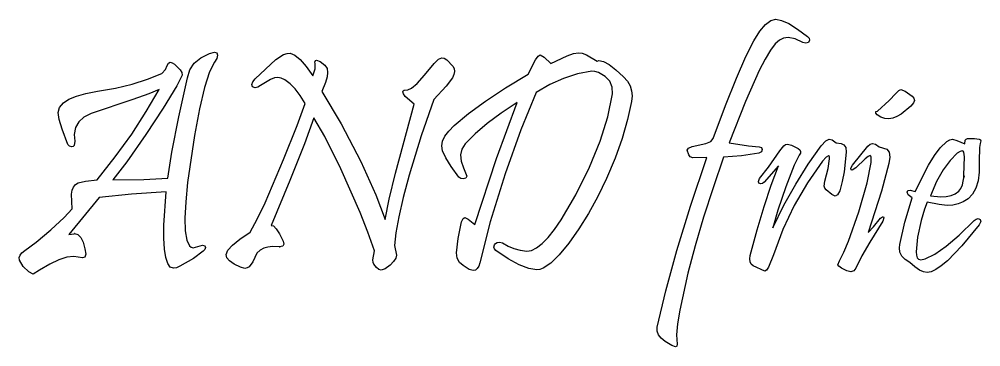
# Model space of a CAD drawing. Extents: x 369 to 1749, y 306 to 919.
# Drawn here: x 1062 to 1277.2, y 317.8 to 391 of the extents above; entities that cross this region are included whole.
import ezdxf

# ---------------------------------------------------------------- set-up
doc = ezdxf.new("R2010")
doc.units = 0

msp = doc.modelspace()

# ---------------------------------------------------------------- linework, layer by layer
at = {"layer": 'Layer 1'}
for p, q in [((1227.739923, 388.301161), (1229.002143, 389.800636)), ((1229.002143, 389.800636), (1230.213918, 390.697596)), ((1230.213918, 390.697596), (1231.375246, 390.992043)), ((1231.375246, 390.992043), (1232.63246, 390.745531)), ((1232.63246, 390.745531), (1234.230653, 390.019027)), ((1234.230653, 390.019027), (1236.169825, 388.812531)), ((1226.427256, 386.199173), (1227.739923, 388.301161)), ((1236.169825, 388.812531), (1238.449976, 387.126043)), ((1224.642488, 382.644648), (1226.427256, 386.199173)), ((1231.21685, 385.500865), (1230.161896, 384.084115)), ((1232.130547, 386.337175), (1231.21685, 385.500865)), ((1233.059209, 386.744969), (1232.130547, 386.337175)), ((1234.093217, 386.876557), (1233.059209, 386.744969)), ((1235.639659, 386.600322), (1234.093217, 386.876557)), ((1237.380927, 385.788997), (1235.639659, 386.600322)), ((1238.066313, 385.612657), (1237.380927, 385.788997)), ((1238.689944, 385.781149), (1238.066313, 385.612657)), ((1238.449976, 387.126043), (1238.45, 387.126)), ((1238.45, 387.126), (1238.806258, 386.72773)), ((1238.9143, 386.296497), (1238.689944, 385.781149)), ((1238.806258, 386.72773), (1238.9143, 386.296497)), ((1102.678684, 382.372622), (1104.61787, 383.347029)), ((1104.61787, 383.347029), (1105.71453, 383.616023)), ((1105.71453, 383.616023), (1106.251973, 383.449179)), ((1106.251973, 383.449179), (1106.415466, 382.957332)), ((1119.458323, 382.018416), (1121.202668, 383.127476)), ((1121.202668, 383.127476), (1121.958279, 383.359768)), ((1121.958279, 383.359768), (1122.636183, 383.377236)), ((1122.636183, 383.377236), (1123.704349, 382.968237)), ((1184.663063, 382.832292), (1186.056468, 383.340639)), ((1186.056468, 383.340639), (1187.157583, 383.50627)), ((1187.157583, 383.50627), (1188.011695, 383.384891)), ((1188.011695, 383.384891), (1188.993301, 383.030231)), ((1188.993301, 383.030231), (1191.338993, 381.62107)), ((1230.161896, 384.084115), (1228.965683, 382.086925)), ((1095.134836, 380.682543), (1095.41683, 381.197554)), ((1095.41683, 381.197554), (1095.818169, 381.367381)), ((1095.818169, 381.367381), (1096.240452, 381.259356)), ((1096.240452, 381.259356), (1096.749837, 380.939823)), ((1096.749837, 380.939823), (1098.029909, 379.666231)), ((1100.193569, 379.666237), (1101.203917, 381.145692)), ((1101.203917, 381.145692), (1102.678684, 382.372622)), ((1105.7, 381.377), (1104.615444, 379.20691)), ((1106.225476, 382.252318), (1105.699999, 381.377072)), ((1105.699999, 381.377072), (1105.7, 381.377)), ((1106.415466, 382.957332), (1106.225476, 382.252318)), ((1114.823903, 377.705926), (1119.458323, 382.018416)), ((1123.704349, 382.968237), (1124.908705, 381.994358)), ((1124.908705, 381.994358), (1126.249254, 380.455597)), ((1128.197856, 381.414885), (1128.300446, 381.750121)), ((1128.219976, 381.104726), (1128.197856, 381.414885)), ((1128.227405, 379.933493), (1128.219976, 381.104726)), ((1128.300446, 381.750121), (1128.576083, 381.860418)), ((1128.576083, 381.860418), (1129.356279, 381.571557)), ((1129.356279, 381.571557), (1130.445343, 380.712478)), ((1152.741071, 378.492601), (1154.865893, 381.082748)), ((1154.865893, 381.082748), (1155.839663, 382.05864)), ((1155.839663, 382.05864), (1156.625293, 382.381178)), ((1156.625293, 382.381178), (1157.133676, 382.264025)), ((1157.133676, 382.264025), (1157.703854, 381.918293)), ((1157.703854, 381.918293), (1159.029593, 380.541088)), ((1175.919703, 378.751122), (1177.541263, 381.944937)), ((1177.541263, 381.944937), (1178.144233, 382.742206)), ((1178.144233, 382.742206), (1178.608663, 383.006382)), ((1178.608663, 383.006382), (1179.497624, 382.536022)), ((1179.497624, 382.536022), (1180.978883, 381.132052)), ((1180.978883, 381.132052), (1184.663063, 382.832292)), ((1191.338993, 381.62107), (1191.772095, 381.756258)), ((1191.772095, 381.756258), (1192.807563, 381.526147)), ((1192.807563, 381.526147), (1194.069825, 380.84687)), ((1222.527953, 377.817573), (1224.642488, 382.644648)), ((1228.965683, 382.086925), (1227.628212, 379.509295)), ((1090.763374, 377.615016), (1093.950943, 378.898417)), ((1093.950943, 378.898417), (1094.772159, 379.754659)), ((1094.772159, 379.754659), (1095.134836, 380.682543)), ((1098.029909, 379.666231), (1098.37937, 379.078548)), ((1098.37937, 379.078548), (1098.48185, 378.492341)), ((1099.64764, 377.934259), (1100.193569, 379.666237)), ((1104.615444, 379.20691), (1103.513515, 375.74948)), ((1126.249254, 380.455597), (1127.725993, 378.351956)), ((1127.725993, 378.351956), (1128.227405, 379.933493)), ((1130.445343, 380.712478), (1130.914277, 380.012121)), ((1131.045871, 379.089888), (1130.903632, 378.10901)), ((1130.914277, 380.012121), (1131.045871, 379.089888)), ((1159.029593, 380.541088), (1159.03, 380.541)), ((1159.03, 380.541), (1159.355057, 379.962067)), ((1159.447754, 379.33286), (1159.31496, 378.672712)), ((1159.355057, 379.962067), (1159.447754, 379.33286)), ((1170.835254, 375.664193), (1175.919703, 378.751122)), ((1186.997533, 378.75795), (1183.863313, 377.756258)), ((1190.171993, 379.389101), (1186.997533, 378.75795)), ((1190.837588, 379.350662), (1190.171993, 379.389101)), ((1191.643993, 379.104695), (1190.837588, 379.350662)), ((1193.176688, 378.217117), (1191.643993, 379.104695)), ((1194.069825, 380.84687), (1195.558883, 379.718427)), ((1195.558883, 379.718427), (1197.274735, 378.140818)), ((1227.628212, 379.509295), (1224.529496, 372.612715)), ((1087.294318, 376.518452), (1090.763374, 377.615016)), ((1098.48185, 378.492341), (1097.27685, 376.122741)), ((1097.75299, 369.196169), (1099.64764, 377.934259)), ((1114.085373, 376.401376), (1114.281129, 377.037468)), ((1114.281129, 377.037468), (1114.823903, 377.705926)), ((1118.23501, 377.530459), (1116.052665, 376.148457)), ((1119.134591, 377.873837), (1118.23501, 377.530459)), ((1119.906445, 377.985467), (1119.134591, 377.873837)), ((1120.651017, 377.85183), (1119.906445, 377.985467)), ((1121.501595, 377.45921), (1120.651017, 377.85183)), ((1122.66656, 376.593212), (1121.501595, 377.45921)), ((1123.808225, 375.42164), (1122.66656, 376.593212)), ((1130.538712, 376.888338), (1129.774228, 374.860578)), ((1130.903632, 378.10901), (1130.538712, 376.888338)), ((1149.819761, 375.564931), (1151.059028, 376.653328)), ((1151.059028, 376.653328), (1152.741071, 378.492601)), ((1158.959833, 377.89764), (1157.582584, 376.00272)), ((1159.31496, 378.672712), (1158.959833, 377.89764)), ((1183.863313, 377.756258), (1180.769333, 376.384025)), ((1194.208007, 377.125865), (1193.176688, 378.217117)), ((1194.737948, 375.830938), (1194.208007, 377.125865)), ((1197.274735, 378.140818), (1198.132081, 377.134575)), ((1198.132081, 377.134575), (1198.732818, 376.091116)), ((1220.083653, 371.717948), (1222.527953, 377.817573)), ((1074.829503, 373.828842), (1076.95035, 374.414636)), ((1076.95035, 374.414636), (1079.511743, 374.885837)), ((1079.511743, 374.885837), (1083.543774, 375.608726)), ((1083.543774, 375.608726), (1087.294318, 376.518452)), ((1090.463437, 370.346434), (1093.328445, 375.319722)), ((1093.328445, 375.319722), (1091.03585, 374.30868)), ((1097.27685, 376.122741), (1094.249438, 371.154751)), ((1103.513515, 375.74948), (1102.394214, 371.00471)), ((1114.255274, 375.857821), (1114.085373, 376.401376)), ((1114.816885, 375.673609), (1114.255274, 375.857821)), ((1115.422187, 375.790544), (1114.816885, 375.673609)), ((1116.052665, 376.148457), (1115.422187, 375.790544)), ((1124.92659, 373.944492), (1123.808225, 375.42164)), ((1129.774228, 374.860578), (1134.069258, 367.652698)), ((1147.886343, 374.751978), (1147.96528, 375.00124)), ((1148.009623, 374.286206), (1147.886343, 374.751978)), ((1147.96528, 375.00124), (1148.18108, 375.163565)), ((1148.18108, 375.163565), (1149.023273, 375.227408)), ((1149.023273, 375.227408), (1149.819761, 375.564931)), ((1157.582584, 376.00272), (1154.842974, 373.09119)), ((1166.381438, 372.711267), (1170.835254, 375.664193)), ((1177.715593, 374.641251), (1174.301396, 366.239506)), ((1180.769333, 376.384025), (1177.715593, 374.641251)), ((1194.766513, 374.332335), (1194.737948, 375.830938)), ((1198.732818, 376.091116), (1199.076946, 375.01044)), ((1199.076946, 375.01044), (1199.164465, 373.892548)), ((1258.215377, 374.400429), (1258.889904, 375.068094)), ((1258.889904, 375.068094), (1259.334287, 375.289332)), ((1259.334287, 375.289332), (1260.259499, 374.913483)), ((1260.259499, 374.913483), (1261.849707, 373.793042)), ((1071.056744, 371.267967), (1071.909443, 372.313477)), ((1071.909443, 372.313477), (1073.1492, 373.128456)), ((1073.1492, 373.128456), (1074.829503, 373.828842)), ((1087.449705, 373.047042), (1078.114055, 369.899472)), ((1091.03585, 374.30868), (1087.449705, 373.047042)), ((1126.021655, 372.16177), (1124.92659, 373.944492)), ((1148.409128, 373.715438), (1148.009623, 374.286206)), ((1150.423168, 372.015478), (1148.409128, 373.715438)), ((1154.842974, 373.09119), (1151.988769, 364.918615)), ((1162.558254, 369.892343), (1166.381438, 372.711267)), ((1168.868682, 359.87357), (1173.450537, 372.35887)), ((1173.450537, 372.35887), (1169.902885, 369.990406)), ((1193.737959, 369.190891), (1194.766513, 374.332335)), ((1199.02, 372.619), (1198.182219, 368.548558)), ((1199.164465, 373.892548), (1199.019983, 372.618888)), ((1199.019983, 372.618888), (1199.02, 372.619)), ((1224.529496, 372.612715), (1220.865747, 363.394375)), ((1254.088607, 370.463809), (1256.68457, 372.816454)), ((1256.68457, 372.816454), (1258.215377, 374.400429)), ((1262.146145, 372.292798), (1261.589796, 371.589977)), ((1261.849707, 373.793042), (1261.85, 373.793)), ((1261.85, 373.793), (1262.229426, 373.351533)), ((1262.343542, 372.859983), (1262.146145, 372.292798)), ((1262.229426, 373.351533), (1262.343542, 372.859983)), ((1070.743673, 370.115877), (1071.056744, 371.267967)), ((1070.985651, 368.598787), (1070.743673, 370.115877)), ((1087.196985, 365.315272), (1090.463437, 370.346434)), ((1094.249438, 371.154751), (1090.36472, 365.244641)), ((1102.394214, 371.00471), (1101.25754, 364.9726)), ((1124.238597, 367.220725), (1126.021655, 372.16177)), ((1146.245863, 356.573948), (1150.423168, 372.015478)), ((1217.309586, 364.345773), (1220.083653, 371.717948)), ((1253.690926, 370.39726), (1254.088607, 370.463809)), ((1253.710575, 370.018234), (1253.690926, 370.39726)), ((1261.589796, 371.589977), (1259.400242, 369.777433)), ((1071.606331, 366.39048), (1070.985651, 368.598787)), ((1075.355787, 368.073117), (1074.636251, 366.781373)), ((1076.515056, 369.112483), (1075.355787, 368.073117)), ((1078.114055, 369.899472), (1076.515056, 369.112483)), ((1096.193568, 361.308634), (1097.75299, 369.196169)), ((1127.981322, 368.946475), (1125.872219, 363.180685)), ((1130.418767, 364.81552), (1127.981322, 368.946475)), ((1159.365703, 367.207422), (1162.558254, 369.892343)), ((1169.902885, 369.990406), (1166.776667, 367.662473)), ((1192.030348, 363.71336), (1193.737959, 369.190891)), ((1198.182219, 368.548558), (1196.976475, 364.32101)), ((1254.058002, 369.602786), (1253.710575, 370.018234)), ((1254.831686, 369.133116), (1254.058002, 369.602786)), ((1255.743252, 368.834855), (1254.831686, 369.133116)), ((1256.621201, 368.747782), (1255.743252, 368.834855)), ((1257.523349, 368.875853), (1256.621201, 368.747782)), ((1258.449696, 369.219071), (1257.523349, 368.875853)), ((1259.400242, 369.777433), (1258.449696, 369.219071)), ((1072.925931, 363.006797), (1071.606331, 366.39048)), ((1074.636251, 366.781373), (1074.356445, 365.237252)), ((1121.190705, 359.61767), (1124.238597, 367.220725)), ((1134.069258, 367.652698), (1138.466788, 359.169678)), ((1157.304892, 364.851572), (1158.16964, 366.002502)), ((1158.16964, 366.002502), (1159.365703, 367.207422)), ((1166.776667, 367.662473), (1164.071885, 365.375071)), ((1174.301396, 366.239506), (1170.803623, 356.425951)), ((1074.433769, 363.721142), (1074.341859, 362.765795)), ((1074.356445, 365.237252), (1074.433769, 363.721142)), ((1083.529087, 360.226234), (1087.196985, 365.315272)), ((1090.36472, 365.244641), (1086.110972, 359.147256)), ((1101.25754, 364.9726), (1099.719492, 354.466975)), ((1134.028022, 357.542875), (1130.418767, 364.81552)), ((1151.988769, 364.918615), (1149.327014, 356.14209)), ((1156.569343, 362.711682), (1156.77146, 363.754632)), ((1156.77146, 363.754632), (1157.304892, 364.851572)), ((1164.071885, 365.375071), (1161.788537, 363.1282)), ((1189.643679, 357.899741), (1192.030348, 363.71336)), ((1196.976475, 364.32101), (1195.402769, 359.936358)), ((1215.655216, 363.218953), (1216.767788, 363.70315)), ((1216.767788, 363.70315), (1217.309586, 364.345773)), ((1241.486582, 362.719989), (1242.507099, 363.850602)), ((1242.507099, 363.850602), (1243.286352, 364.224839)), ((1243.286352, 364.224839), (1243.978691, 364.014008)), ((1243.978691, 364.014008), (1244.870282, 363.388623)), ((1268.113933, 362.250252), (1269.606563, 363.688067)), ((1269.606563, 363.688067), (1270.284313, 364.045696)), ((1270.284313, 364.045696), (1270.916353, 364.162472)), ((1270.916353, 364.162472), (1271.878889, 363.906961)), ((1271.878889, 363.906961), (1273.646773, 363.147142)), ((1273.646773, 363.147142), (1273.733765, 363.964732)), ((1273.733765, 363.964732), (1273.938187, 364.211092)), ((1273.938187, 364.211092), (1274.249892, 364.349162)), ((1274.249892, 364.349162), (1275.797672, 364.339882)), ((1275.797672, 364.339882), (1276.855022, 364.204366)), ((1276.855022, 364.204366), (1277.114725, 364.04134)), ((1277.195112, 363.8148), (1277.075348, 363.229922)), ((1277.114725, 364.04134), (1277.195112, 363.8148)), ((1073.256908, 362.59145), (1072.925931, 363.006797)), ((1073.762376, 362.450632), (1073.256908, 362.59145)), ((1074.113064, 362.52819), (1073.762376, 362.450632)), ((1074.341859, 362.765795), (1074.113064, 362.52819)), ((1125.872219, 363.180685), (1122.571552, 354.959075)), ((1156.784981, 361.54997), (1156.569343, 362.711682)), ((1157.501103, 359.993425), (1156.784981, 361.54997)), ((1161.055543, 361.978628), (1160.777427, 360.65409)), ((1161.788537, 363.1282), (1161.055543, 361.978628)), ((1211.517346, 361.728109), (1211.797178, 362.182851)), ((1211.842527, 360.692759), (1211.517346, 361.728109)), ((1211.797178, 362.182851), (1212.599596, 362.513893)), ((1212.599596, 362.513893), (1215.655216, 363.218953)), ((1220.865747, 363.394375), (1225.197707, 362.722527)), ((1225.197707, 362.722527), (1227.585747, 362.492918)), ((1227.585747, 362.492918), (1228.148521, 362.343147)), ((1228.322105, 361.902917), (1228.113606, 361.370243)), ((1228.148521, 362.343147), (1228.322105, 361.902917)), ((1229.696465, 357.950908), (1232.255548, 361.56968)), ((1232.255548, 361.56968), (1233.119602, 362.70124)), ((1233.119602, 362.70124), (1233.541434, 362.982898)), ((1233.541434, 362.982898), (1233.956468, 363.07514)), ((1233.956468, 363.07514), (1234.845175, 362.828685)), ((1234.845175, 362.828685), (1236.325868, 362.096429)), ((1236.325868, 362.096429), (1236.718541, 361.794818)), ((1236.718541, 361.794818), (1236.895459, 361.447138)), ((1238.565343, 358.588814), (1241.486582, 362.719989)), ((1244.870282, 363.388623), (1245.991087, 363.183837)), ((1245.991087, 363.183837), (1246.599602, 362.930454)), ((1246.599602, 362.930454), (1246.997179, 362.308028)), ((1246.997179, 362.308028), (1247.100043, 361.274014)), ((1248.483719, 358.372267), (1251.931279, 362.657437)), ((1251.931279, 362.657437), (1252.46571, 363.093422)), ((1252.46571, 363.093422), (1252.973159, 363.236776)), ((1252.973159, 363.236776), (1253.616763, 363.04346)), ((1253.616763, 363.04346), (1254.493749, 362.469832)), ((1254.493749, 362.469832), (1256.154699, 361.94318)), ((1256.154699, 361.94318), (1256.698007, 361.250987)), ((1266.846962, 360.561354), (1268.113933, 362.250252)), ((1273.031668, 361.60068), (1272.582213, 361.46559)), ((1273.273595, 361.515265), (1273.031668, 361.60068)), ((1273.439514, 361.26238), (1273.273595, 361.515265)), ((1276.944364, 362.335095), (1276.867613, 359.269815)), ((1277.075348, 363.229922), (1276.944364, 362.335095)), ((1079.459745, 355.079322), (1083.529087, 360.226234)), ((1095.25107, 355.466969), (1096.193568, 361.308634)), ((1117.031282, 349.954485), (1121.190705, 359.61767)), ((1158.717711, 358.042045), (1157.501103, 359.993425)), ((1160.777427, 360.65409), (1160.926213, 359.292558)), ((1163.974177, 345.09947), (1168.868682, 359.87357)), ((1195.402769, 359.936358), (1193.4611, 355.3946)), ((1212.196288, 360.225607), (1211.842527, 360.692759)), ((1212.772781, 359.998247), (1212.196288, 360.225607)), ((1212.269272, 349.236661), (1215.873291, 360.117442)), ((1215.873291, 360.117442), (1212.772781, 359.998247)), ((1219.662795, 360.163601), (1217.284643, 353.325145)), ((1223.62694, 360.484306), (1219.662795, 360.163601)), ((1227.535075, 361.080916), (1223.62694, 360.484306)), ((1228.113606, 361.370243), (1227.535075, 361.080916)), ((1236.602032, 360.613569), (1235.475186, 358.355458)), ((1236.856623, 361.053388), (1236.602032, 360.613569)), ((1236.895459, 361.447138), (1236.856623, 361.053388)), ((1242.621779, 360.164112), (1241.822731, 359.238837)), ((1243.151601, 360.470957), (1242.621779, 360.164112)), ((1243.081926, 357.6123), (1243.391526, 359.81503)), ((1243.343286, 360.306186), (1243.151601, 360.470957)), ((1243.391526, 359.81503), (1243.343286, 360.306186)), ((1247.1, 361.274), (1246.653661, 356.8675)), ((1247.100043, 361.274014), (1247.1, 361.274)), ((1251.366456, 359.767298), (1249.253026, 357.782068)), ((1252.028986, 360.331696), (1251.366456, 359.767298)), ((1252.447466, 360.518644), (1252.028986, 360.331696)), ((1252.610679, 360.420784), (1252.447466, 360.518644)), ((1252.705207, 360.129574), (1252.610679, 360.420784)), ((1252.688208, 358.967104), (1252.705207, 360.129574)), ((1256.8478, 360.1478), (1256.665424, 358.73658)), ((1256.698007, 361.250987), (1256.8478, 360.1478)), ((1265.487968, 358.37353), (1266.846962, 360.561354)), ((1270.335916, 359.44886), (1268.794071, 357.328869)), ((1271.958168, 361.055977), (1270.335916, 359.44886)), ((1272.582213, 361.46559), (1271.958168, 361.055977)), ((1273.42157, 356.173007), (1273.543337, 360.254212)), ((1273.54333, 360.2542), (1273.439514, 361.26238)), ((1273.543337, 360.254212), (1273.54333, 360.2542)), ((1086.110972, 359.147256), (1082.95287, 355.127341)), ((1138.331634, 347.820315), (1134.028022, 357.542875)), ((1138.466788, 359.169678), (1141.863738, 351.717433)), ((1160.434803, 355.695832), (1158.717711, 358.042045)), ((1160.926213, 359.292558), (1161.464028, 357.75646)), ((1161.464028, 357.75646), (1162.187608, 355.89201)), ((1186.577953, 351.750035), (1189.643679, 357.899741)), ((1227.719038, 355.39649), (1229.696465, 357.950908)), ((1231.939295, 358.264697), (1228.711485, 354.598267)), ((1230.310217, 353.942828), (1231.939295, 358.264697)), ((1235.475186, 358.355458), (1233.615362, 353.569909)), ((1235.785447, 354.151089), (1238.565343, 358.588814)), ((1241.822731, 359.238837), (1238.441447, 354.449502)), ((1242.289066, 354.79243), (1243.081926, 357.6123)), ((1248.162546, 357.685268), (1248.483719, 358.372267)), ((1248.218187, 357.342617), (1248.162546, 357.685268)), ((1248.418481, 357.244533), (1248.218187, 357.342617)), ((1249.253026, 357.782068), (1248.418481, 357.244533)), ((1251.807861, 354.399574), (1252.688208, 358.967104)), ((1256.66542, 358.7365), (1255.019022, 352.554595)), ((1256.665424, 358.73658), (1256.66542, 358.7365)), ((1262.493913, 352.501102), (1265.487968, 358.37353)), ((1268.794071, 357.328869), (1267.332631, 354.696005)), ((1276.867613, 359.269815), (1276.813107, 356.824425)), ((1076.881847, 354.836429), (1079.459745, 355.079322)), ((1082.95287, 355.127341), (1089.94621, 355.188752)), ((1089.94621, 355.188752), (1095.25107, 355.466969)), ((1144.843254, 350.760868), (1146.245863, 356.573948)), ((1149.327014, 356.14209), (1147.973906, 351.136084)), ((1160.836266, 355.409243), (1160.434803, 355.695832)), ((1161.409229, 355.311081), (1160.836266, 355.409243)), ((1161.982508, 355.454043), (1161.409229, 355.311081)), ((1162.187608, 355.89201), (1161.982508, 355.454043)), ((1170.803623, 356.425951), (1167.438346, 345.715976)), ((1193.4611, 355.3946), (1191.487422, 351.337422)), ((1227.430913, 354.709283), (1227.719038, 355.39649)), ((1246.653661, 356.8675), (1246.217164, 354.743038)), ((1273.094565, 353.944547), (1273.488838, 355.983152)), ((1273.431575, 355.591661), (1273.42157, 356.173007)), ((1273.488838, 355.983152), (1273.431575, 355.591661)), ((1276.813107, 356.824425), (1276.602315, 354.851463)), ((1073.8575, 352.770543), (1074.157158, 353.492127)), ((1074.157158, 353.492127), (1074.61127, 354.040548)), ((1074.61127, 354.040548), (1075.219835, 354.415809)), ((1075.219835, 354.415809), (1076.881847, 354.836429)), ((1099.719492, 354.466975), (1099.300346, 350.187344)), ((1122.571552, 354.959075), (1118.422392, 344.891075)), ((1217.284643, 353.325145), (1215.162278, 346.730576)), ((1227.556974, 354.321), (1227.430913, 354.709283)), ((1227.972236, 354.189334), (1227.556974, 354.321)), ((1228.387554, 354.290185), (1227.972236, 354.189334)), ((1228.711485, 354.598267), (1228.387554, 354.290185)), ((1228.713842, 349.155722), (1230.310217, 353.942828)), ((1233.615362, 353.569909), (1231.813252, 348.327599)), ((1233.146893, 349.406814), (1235.785447, 354.151089)), ((1238.441447, 354.449502), (1235.482186, 349.373457)), ((1242.149763, 353.665138), (1242.289066, 354.79243)), ((1242.306338, 353.209936), (1242.149763, 353.665138)), ((1242.61373, 352.82703), (1242.306338, 353.209936)), ((1246.217164, 354.743038), (1245.63845, 352.6711)), ((1249.953378, 347.926104), (1251.807861, 354.399574)), ((1267.332631, 354.696005), (1265.951598, 351.550267)), ((1272.279808, 352.580172), (1272.739747, 353.178081)), ((1272.739747, 353.178081), (1273.094565, 353.944547)), ((1276.123191, 353.203047), (1275.375735, 351.879178)), ((1276.602315, 354.851463), (1276.123191, 353.203047)), ((1079.912804, 351.184147), (1073.093364, 342.888947)), ((1073.712295, 351.875799), (1073.8575, 352.770543)), ((1073.891241, 348.602299), (1073.712295, 351.875799)), ((1087.176914, 351.907031), (1079.912804, 351.184147)), ((1094.878804, 352.437837), (1087.176914, 351.907031)), ((1094.408933, 344.965724), (1094.878804, 352.437837)), ((1141.863738, 351.717433), (1143.898008, 346.219578)), ((1143.898008, 346.219578), (1144.843254, 350.760868)), ((1147.973906, 351.136084), (1146.967691, 346.847065)), ((1183.310021, 346.161293), (1186.577953, 351.750035)), ((1191.487422, 351.337422), (1189.42577, 347.58218)), ((1243.877457, 351.786055), (1242.61373, 352.82703)), ((1244.60604, 351.43722), (1243.877457, 351.786055)), ((1245.176972, 351.74381), (1244.60604, 351.43722)), ((1245.63845, 352.6711), (1245.176972, 351.74381)), ((1255.019022, 352.554595), (1251.99416, 343.298)), ((1260.180617, 345.634245), (1261.883385, 351.09246)), ((1260.709495, 352.33957), (1260.895364, 352.700149)), ((1260.992463, 351.735058), (1260.709495, 352.33957)), ((1260.895364, 352.700149), (1261.418363, 352.817577)), ((1261.883385, 351.09246), (1260.992463, 351.735058)), ((1261.418363, 352.817577), (1262.493913, 352.501102)), ((1265.951598, 351.550267), (1268.249438, 351.329812)), ((1268.249438, 351.329812), (1269.500224, 351.363218)), ((1269.500224, 351.363218), (1270.58888, 351.582747)), ((1270.58888, 351.582747), (1271.515409, 351.988398)), ((1271.515409, 351.988398), (1272.279808, 352.580172)), ((1274.359947, 350.879855), (1273.281817, 350.208157)), ((1275.375735, 351.879178), (1274.359947, 350.879855)), ((1072.118808, 346.709744), (1073.891241, 348.602299)), ((1099.300346, 350.187344), (1099.11445, 346.5565)), ((1115.270942, 346.277094), (1117.031282, 349.954485)), ((1209.221416, 339.282617), (1212.269272, 349.236661)), ((1227.150172, 343.903378), (1228.713842, 349.155722)), ((1230.649682, 344.355989), (1233.146893, 349.406814)), ((1235.482186, 349.373457), (1232.944947, 344.010702)), ((1265.242517, 350.142252), (1264.593261, 348.570212)), ((1267.90606, 349.557919), (1265.242517, 350.142252)), ((1269.694027, 349.357745), (1267.90606, 349.557919)), ((1270.948857, 349.447102), (1269.694027, 349.357745)), ((1272.144787, 349.730572), (1270.948857, 349.447102)), ((1273.281817, 350.208157), (1272.144787, 349.730572)), ((1069.078671, 343.911959), (1072.118808, 346.709744)), ((1099.11445, 346.5565), (1099.189691, 343.662532)), ((1140.060323, 343.387855), (1138.331634, 347.820315)), ((1146.967691, 346.847065), (1146.308371, 343.275034)), ((1161.03142, 345.702701), (1161.346421, 346.450025)), ((1161.346421, 346.450025), (1161.758827, 346.69729)), ((1161.758827, 346.69729), (1162.526695, 346.296552)), ((1189.42577, 347.58218), (1187.276142, 344.128872)), ((1215.162278, 346.730576), (1213.295698, 340.379895)), ((1231.813252, 348.327599), (1230.649682, 344.355989)), ((1247.642646, 341.360639), (1249.953378, 347.926104)), ((1253.17568, 344.556829), (1254.74603, 346.55393)), ((1254.74603, 346.55393), (1255.218164, 346.861115)), ((1255.218164, 346.861115), (1255.421825, 346.799612)), ((1255.505895, 346.618264), (1255.315262, 345.896028)), ((1255.421825, 346.799612), (1255.505895, 346.618264)), ((1264.593261, 348.570212), (1263.841647, 345.982612)), ((1094.39723, 342.029215), (1094.408933, 344.965724)), ((1113.723515, 343.36917), (1115.270942, 346.277094)), ((1118.422392, 344.891075), (1118.925471, 344.797635)), ((1118.925471, 344.797635), (1119.533181, 344.178258)), ((1160.230136, 341.961433), (1161.03142, 345.702701)), ((1162.526695, 346.296552), (1163.974177, 345.09947)), ((1167.438346, 345.715976), (1165.083753, 336.550051)), ((1181.806069, 343.978107), (1183.310021, 346.161293)), ((1251.99416, 343.298), (1253.17568, 344.556829)), ((1255.315262, 345.896028), (1252.379782, 341.194438)), ((1259.105005, 340.67176), (1260.180617, 345.634245)), ((1263.841647, 345.982612), (1263.033675, 342.284444)), ((1272.395025, 342.762242), (1275.732277, 345.980214)), ((1276.85, 345.009), (1272.9771, 340.345331)), ((1275.732277, 345.980214), (1276.172413, 346.313433)), ((1276.172413, 346.313433), (1276.604563, 346.422795)), ((1276.604563, 346.422795), (1277.06825, 346.265004)), ((1276.850248, 345.009007), (1276.85, 345.009)), ((1277.207981, 345.799135), (1276.850248, 345.009007)), ((1277.06825, 346.265004), (1277.207981, 345.799135)), ((1065.800383, 341.132829), (1069.078671, 343.911959)), ((1073.093364, 342.888947), (1074.300926, 343.036715)), ((1074.300926, 343.036715), (1074.49578, 343.074298)), ((1074.49578, 343.074298), (1074.418014, 343.087682)), ((1074.418014, 343.087682), (1075.155528, 342.872274)), ((1075.155528, 342.872274), (1075.787339, 342.235528)), ((1075.787339, 342.235528), (1076.313448, 341.177444)), ((1099.189691, 343.662532), (1099.521005, 341.593748)), ((1111.41683, 341.854432), (1113.723515, 343.36917)), ((1119.533181, 344.178258), (1120.245521, 343.032945)), ((1120.245521, 343.032945), (1121.062492, 341.361695)), ((1141.506932, 339.241275), (1140.060323, 343.387855)), ((1146.308371, 343.275034), (1145.995944, 340.41999)), ((1179.058194, 340.834107), (1180.388793, 342.202379)), ((1180.388793, 342.202379), (1181.806069, 343.978107)), ((1187.276142, 344.128872), (1185.03854, 340.9775)), ((1225.619205, 338.185797), (1227.150172, 343.903378)), ((1232.944947, 344.010702), (1230.829731, 338.361237)), ((1263.033675, 342.284444), (1262.735777, 339.031022)), ((1269.458307, 340.265246), (1272.395025, 342.762242)), ((1063.313501, 339.296239), (1065.800383, 341.132829)), ((1076.313448, 341.177444), (1076.733854, 339.698022)), ((1094.534349, 339.625737), (1094.39723, 342.029215)), ((1099.521005, 341.593748), (1100.108391, 340.350147)), ((1100.108391, 340.350147), (1100.498112, 340.03779)), ((1100.498112, 340.03779), (1100.95185, 339.93173)), ((1100.95185, 339.93173), (1101.98261, 340.20112)), ((1101.98261, 340.20112), (1103.04622, 340.470313)), ((1103.04622, 340.470313), (1103.535547, 340.338206)), ((1103.535547, 340.338206), (1103.686297, 339.949782)), ((1108.725, 339.355967), (1109.750658, 340.516697)), ((1109.750658, 340.516697), (1111.41683, 341.854432)), ((1117.696045, 340.083686), (1116.782538, 339.811436)), ((1118.681131, 340.170355), (1117.696045, 340.083686)), ((1120.179206, 340.152756), (1118.681131, 340.170355)), ((1120.397, 340.14068), (1120.179206, 340.152756)), ((1120.98304, 340.29432), (1120.260631, 340.126418)), ((1120.260631, 340.126418), (1120.397, 340.14068)), ((1121.23785, 340.740601), (1120.98304, 340.29432)), ((1121.062492, 341.361695), (1121.23785, 340.740601)), ((1145.995944, 340.41999), (1146.47918, 338.2814)), ((1159.89383, 338.785751), (1160.230136, 341.961433)), ((1168.273627, 340.079048), (1168.367085, 340.560743)), ((1168.373764, 339.656478), (1168.273627, 340.079048)), ((1168.367085, 340.560743), (1168.607909, 340.903768)), ((1168.607909, 340.903768), (1168.9961, 341.108123)), ((1168.9961, 341.108123), (1169.531657, 341.173808)), ((1169.531657, 341.173808), (1170.184093, 340.997665)), ((1170.184093, 340.997665), (1171.426173, 340.271144)), ((1171.426173, 340.271144), (1172.740593, 339.725032)), ((1177.814271, 339.873293), (1179.058194, 340.834107)), ((1185.03854, 340.9775), (1182.877956, 338.366047)), ((1213.295698, 340.379895), (1211.684905, 334.273101)), ((1246.591025, 338.904005), (1247.642646, 341.360639)), ((1252.379782, 341.194438), (1250.55552, 338.087955)), ((1259.01107, 339.88005), (1259.105005, 340.67176)), ((1266.922125, 338.489227), (1269.458307, 340.265246)), ((1272.9771, 340.345331), (1269.745, 337.016925)), ((1062.027327, 337.702172), (1062.213202, 338.234982)), ((1062.213202, 338.234982), (1062.641927, 338.766337)), ((1062.641927, 338.766337), (1063.313501, 339.296239)), ((1074.235105, 337.990671), (1072.707083, 337.803917)), ((1075.216848, 337.812554), (1074.235105, 337.990671)), ((1076.72468, 337.837962), (1076.198591, 337.634437)), ((1076.919818, 338.456832), (1076.72468, 337.837962)), ((1076.733854, 339.698022), (1076.919818, 338.456832)), ((1094.82029, 337.75529), (1094.534349, 339.625737)), ((1103.162674, 339.126202), (1101.022319, 337.537262)), ((1103.548594, 339.554468), (1103.162674, 339.126202)), ((1103.686297, 339.949782), (1103.548594, 339.554468)), ((1108.339855, 338.37224), (1108.725, 339.355967)), ((1108.510626, 337.680127), (1108.339855, 338.37224)), ((1115.170261, 338.710195), (1114.276546, 336.752095)), ((1115.94061, 339.353606), (1115.170261, 338.710195)), ((1116.782538, 339.811436), (1115.94061, 339.353606)), ((1141.186416, 337.193622), (1141.506932, 339.241275)), ((1146.47918, 338.2814), (1146.30138, 337.572004)), ((1160.030776, 337.55346), (1159.89383, 338.785751)), ((1168.70631, 339.28418), (1168.373764, 339.656478)), ((1171.480111, 337.413892), (1168.70631, 339.28418)), ((1172.740593, 339.725032), (1174.127353, 339.359329)), ((1174.127353, 339.359329), (1175.586453, 339.174035)), ((1175.586453, 339.174035), (1176.657024, 339.319935)), ((1176.657024, 339.319935), (1177.814271, 339.873293)), ((1182.877956, 338.366047), (1180.958155, 336.49806)), ((1206.729722, 330.255311), (1209.221416, 339.282617)), ((1225.502893, 337.411443), (1225.619205, 338.185797)), ((1230.829731, 338.361237), (1229.726176, 335.603505)), ((1245.608568, 336.998104), (1246.591025, 338.904005)), ((1250.55552, 338.087955), (1249.271712, 335.357148)), ((1259.130827, 338.914824), (1259.01107, 339.88005)), ((1259.563017, 338.051065), (1259.130827, 338.914824)), ((1260.307642, 337.288774), (1259.563017, 338.051065)), ((1262.735777, 339.031022), (1262.788044, 338.247048)), ((1262.788044, 338.247048), (1262.975868, 337.686164)), ((1264.786477, 337.434184), (1266.922125, 338.489227)), ((1062.084301, 337.167909), (1062.027327, 337.702172)), ((1062.888891, 335.724937), (1062.084301, 337.167909)), ((1064.162581, 334.503059), (1062.888891, 335.724937)), ((1068.880238, 336.259537), (1066.581415, 334.901911)), ((1070.922127, 337.226872), (1068.880238, 336.259537)), ((1072.707083, 337.803917), (1070.922127, 337.226872)), ((1076.198591, 337.634437), (1075.216848, 337.812554)), ((1095.255053, 336.417874), (1094.82029, 337.75529)), ((1095.838637, 335.61349), (1095.255053, 336.417874)), ((1098.003094, 335.781362), (1097.225413, 335.450166)), ((1101.022319, 337.537262), (1098.003094, 335.781362)), ((1109.10522, 336.98117), (1108.510626, 337.680127)), ((1110.123636, 336.275367), (1109.10522, 336.98117)), ((1111.565875, 335.56272), (1110.123636, 336.275367)), ((1114.276546, 336.752095), (1113.521336, 335.67155)), ((1141.226687, 336.594872), (1141.186416, 337.193622)), ((1141.400645, 336.279505), (1141.226687, 336.594872)), ((1141.999218, 335.518089), (1141.400645, 336.279505)), ((1145.027285, 336.029544), (1143.93099, 335.19648)), ((1145.817414, 336.821385), (1145.027285, 336.029544)), ((1146.30138, 337.572004), (1145.817414, 336.821385)), ((1160.540484, 336.611731), (1160.030776, 337.55346)), ((1161.339651, 335.935231), (1160.540484, 336.611731)), ((1162.725354, 335.082981), (1161.339651, 335.935231)), ((1164.846781, 335.79795), (1164.526969, 335.261639)), ((1165.083753, 336.550051), (1164.846781, 335.79795)), ((1173.927142, 336.075179), (1171.480111, 337.413892)), ((1176.047406, 335.268042), (1173.927142, 336.075179)), ((1180.958155, 336.49806), (1179.279136, 335.373537)), ((1225.576772, 336.773736), (1225.502893, 337.411443)), ((1225.840841, 336.272678), (1225.576772, 336.773736)), ((1226.295101, 335.908267), (1225.840841, 336.272678)), ((1228.853351, 334.687287), (1226.295101, 335.908267)), ((1245.214177, 336.104857), (1245.608568, 336.998104)), ((1245.417418, 335.802231), (1245.214177, 336.104857)), ((1246.044442, 335.376498), (1245.417418, 335.802231)), ((1261.3647, 336.62795), (1260.307642, 337.288774)), ((1262.463626, 335.641783), (1261.3647, 336.62795)), ((1262.975868, 337.686164), (1263.299249, 337.348373)), ((1263.299249, 337.348373), (1263.758187, 337.233672)), ((1263.758187, 337.233672), (1264.786477, 337.434184)), ((1268.36925, 335.853445), (1267.1537, 335.023781)), ((1269.745, 337.016925), (1268.36925, 335.853445)), ((1065.131965, 333.980543), (1064.162581, 334.503059)), ((1066.581415, 334.901911), (1065.131965, 333.980543)), ((1096.571044, 335.342137), (1095.838637, 335.61349)), ((1097.225413, 335.450166), (1096.571044, 335.342137)), ((1112.545146, 335.315715), (1111.565875, 335.56272)), ((1113.060863, 335.403044), (1112.545146, 335.315715)), ((1113.521336, 335.67155), (1113.060863, 335.403044)), ((1142.492946, 335.050097), (1141.999218, 335.518089)), ((1143.030698, 334.891862), (1142.492946, 335.050097)), ((1143.93099, 335.19648), (1143.030698, 334.891862)), ((1163.638823, 334.836381), (1162.725354, 335.082981)), ((1164.124316, 334.941115), (1163.638823, 334.836381)), ((1164.526969, 335.261639), (1164.124316, 334.941115)), ((1177.8409, 334.99248), (1176.047406, 335.268042)), ((1178.52992, 335.090076), (1177.8409, 334.99248)), ((1179.279136, 335.373537), (1178.52992, 335.090076)), ((1211.684905, 334.273101), (1209.856055, 325.991031)), ((1229.260922, 334.915206), (1228.853351, 334.687287)), ((1229.726176, 335.603505), (1229.260922, 334.915206)), ((1247.233362, 334.775165), (1246.044442, 335.376498)), ((1248.156612, 334.571561), (1247.233362, 334.775165)), ((1248.830546, 334.765588), (1248.156612, 334.571561)), ((1249.271712, 335.357148), (1248.830546, 334.765588)), ((1263.469685, 334.936053), (1262.463626, 335.641783)), ((1264.382876, 334.510758), (1263.469685, 334.936053)), ((1265.2032, 334.3659), (1264.382876, 334.510758)), ((1266.09835, 334.527933), (1265.2032, 334.3659)), ((1267.1537, 335.023781), (1266.09835, 334.527933)), ((1204.794191, 322.154742), (1206.729722, 330.255311)), ((1209.856055, 325.991031), (1209.361765, 322.887336)), ((1209.361765, 322.887336), (1209.147565, 320.475201)), ((1204.770721, 321.272188), (1204.794191, 322.154742)), ((1205.062271, 320.448027), (1204.770721, 321.272188)), ((1205.668841, 319.682258), (1205.062271, 320.448027)), ((1206.590431, 318.974882), (1205.668841, 319.682258)), ((1208.06551, 318.08765), (1206.590431, 318.974882)), ((1209.147565, 320.475201), (1209.209339, 319.441431)), ((1209.209339, 319.441431), (1209.268543, 318.338781)), ((1208.886511, 317.789932), (1208.06551, 318.08765)), ((1209.163148, 317.926058), (1208.886511, 317.789932)), ((1209.268543, 318.338781), (1209.163148, 317.926058))]:
    msp.add_line(p, q, dxfattribs=at)

doc.saveas('drawing.dxf')
